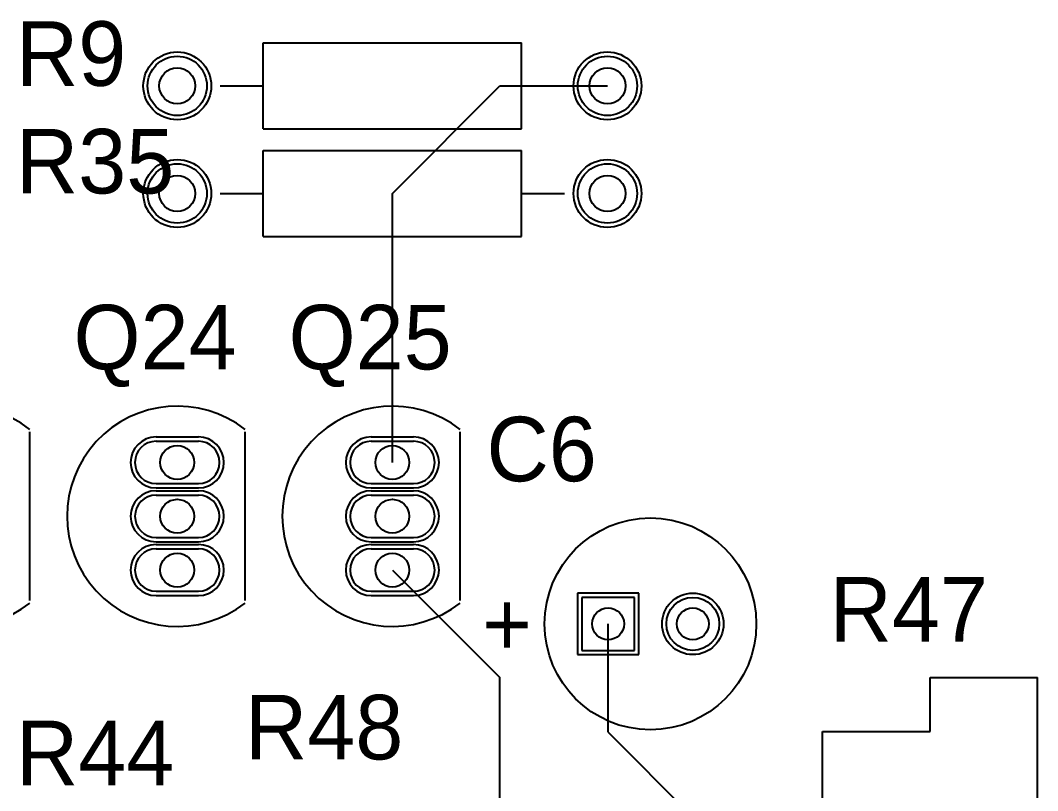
# Model space of a CAD drawing. Extents: x 0.2 to 21.7, y 0.2 to 7.8.
# Drawn here: x 7.554 to 8.5, y 3.845 to 4.561 of the extents above; entities that cross this region are included whole.
import ezdxf

# ---------------------------------------------------------------- set-up
doc = ezdxf.new("R2010")
doc.units = 0
doc.layers.get('0').update_dxf_attribs({"linetype": 'CONTINUOUS'})
for name, color, linetype in [('BOTTOMLAYER', 5, 'CONTINUOUS'), ('BOTTOMSOLDER', 6, 'CONTINUOUS'), ('MULTILAYER', 9, 'CONTINUOUS'), ('PADHOLE', 156, 'CONTINUOUS'), ('TOPLAYER', 1, 'CONTINUOUS'), ('TOPOVERLAY', 2, 'CONTINUOUS'), ('TOPSOLDER', 216, 'CONTINUOUS')]:
    doc.layers.add(name, color=color, linetype=linetype)

# ---------------------------------------------------------------- blocks, each defined once
blk = doc.blocks.new('B_8')
at = {"layer": 'BOTTOMLAYER'}
for p, q in [((-0.063976, 0.024606), (-0.063976, -0.024606)), ((-0.014764, 0.024606), (-0.063976, 0.024606)), ((-0.014764, -0.024606), (-0.014764, 0.024606)), ((-0.063976, -0.024606), (-0.014764, -0.024606))]:
    blk.add_line(p, q, dxfattribs=at)
blk.add_circle((0.03937, 0), 0.024606, dxfattribs=at)
at = {"layer": 'BOTTOMSOLDER'}
for p, q in [((-0.067976, 0.028606), (-0.067976, -0.028606)), ((-0.010764, 0.028606), (-0.067976, 0.028606)), ((-0.010764, -0.028606), (-0.010764, 0.028606)), ((-0.067976, -0.028606), (-0.010764, -0.028606))]:
    blk.add_line(p, q, dxfattribs=at)
blk.add_circle((0.03937, 0), 0.028606, dxfattribs=at)
at = {"layer": 'MULTILAYER'}
for p, q in [((-0.063976, 0.024606), (-0.063976, -0.024606)), ((-0.014764, 0.024606), (-0.063976, 0.024606)), ((-0.014764, -0.024606), (-0.014764, 0.024606)), ((-0.063976, -0.024606), (-0.014764, -0.024606))]:
    blk.add_line(p, q, dxfattribs=at)
blk.add_circle((0.03937, 0), 0.024606, dxfattribs=at)
at = {"layer": 'PADHOLE'}
for centre in [(-0.03937, 0), (0.03937, 0)]:
    blk.add_circle(centre, 0.014764, dxfattribs=at)
at = {"layer": 'TOPLAYER'}
for p, q in [((-0.063976, 0.024606), (-0.063976, -0.024606)), ((-0.014764, 0.024606), (-0.063976, 0.024606)), ((-0.014764, -0.024606), (-0.014764, 0.024606)), ((-0.063976, -0.024606), (-0.014764, -0.024606))]:
    blk.add_line(p, q, dxfattribs=at)
blk.add_circle((0.03937, 0), 0.024606, dxfattribs=at)
at = {"layer": 'TOPOVERLAY'}
blk.add_circle((0, 0), 0.098425, dxfattribs=at)
at = {"layer": 'TOPSOLDER'}
for p, q in [((-0.067976, 0.028606), (-0.067976, -0.028606)), ((-0.010764, 0.028606), (-0.067976, 0.028606)), ((-0.010764, -0.028606), (-0.010764, 0.028606)), ((-0.067976, -0.028606), (-0.010764, -0.028606))]:
    blk.add_line(p, q, dxfattribs=at)
blk.add_circle((0.03937, 0), 0.028606, dxfattribs=at)
at = {"layer": 'TOPOVERLAY'}
blk.add_text('+', height=0.059055, dxfattribs=at).set_placement((-0.156496, -0.029528))
blk = doc.blocks.new('29_04_55')
at = {"layer": 'BOTTOMLAYER'}
for p, q in [((-0.019685, 0.069685), (0.019685, 0.069685)), ((-0.019685, 0.030315), (0.019685, 0.030315)), ((-0.019685, 0.019685), (0.019685, 0.019685)), ((-0.019685, -0.019685), (0.019685, -0.019685)), ((-0.019685, -0.030315), (0.019685, -0.030315)), ((-0.019685, -0.069685), (0.019685, -0.069685))]:
    blk.add_line(p, q, dxfattribs=at)
for centre, start, end in [((-0.019685, 0.05), 90, 270), ((0.019685, 0.05), 270, 90), ((-0.019685, 0), 90, 270), ((0.019685, 0), 270, 90), ((-0.019685, -0.05), 90, 270), ((0.019685, -0.05), 270, 90)]:
    blk.add_arc(centre, 0.019685, start, end, dxfattribs=at)
at = {"layer": 'BOTTOMSOLDER'}
for p, q in [((-0.019685, 0.073685), (0.019685, 0.073685)), ((-0.019685, 0.026315), (0.019685, 0.026315)), ((-0.019685, 0.023685), (0.019685, 0.023685)), ((-0.019685, -0.023685), (0.019685, -0.023685)), ((-0.019685, -0.026315), (0.019685, -0.026315)), ((-0.019685, -0.073685), (0.019685, -0.073685))]:
    blk.add_line(p, q, dxfattribs=at)
for centre, start, end in [((-0.019685, 0.05), 90, 270), ((0.019685, 0.05), 270, 90), ((-0.019685, 0), 90, 270), ((0.019685, 0), 270, 90), ((-0.019685, -0.05), 90, 270), ((0.019685, -0.05), 270, 90)]:
    blk.add_arc(centre, 0.023685, start, end, dxfattribs=at)
at = {"layer": 'MULTILAYER'}
for p, q in [((-0.019685, 0.069685), (0.019685, 0.069685)), ((-0.019685, 0.030315), (0.019685, 0.030315)), ((-0.019685, 0.019685), (0.019685, 0.019685)), ((-0.019685, -0.019685), (0.019685, -0.019685)), ((-0.019685, -0.030315), (0.019685, -0.030315)), ((-0.019685, -0.069685), (0.019685, -0.069685))]:
    blk.add_line(p, q, dxfattribs=at)
for centre, start, end in [((-0.019685, 0.05), 90, 270), ((0.019685, 0.05), 270, 90), ((-0.019685, 0), 90, 270), ((0.019685, 0), 270, 90), ((-0.019685, -0.05), 90, 270), ((0.019685, -0.05), 270, 90)]:
    blk.add_arc(centre, 0.019685, start, end, dxfattribs=at)
at = {"layer": 'PADHOLE'}
for centre in [(0, 0.05), (0, 0), (0, -0.05)]:
    blk.add_circle(centre, 0.015748, dxfattribs=at)
at = {"layer": 'TOPLAYER'}
for p, q in [((-0.019685, 0.069685), (0.019685, 0.069685)), ((-0.019685, 0.030315), (0.019685, 0.030315)), ((-0.019685, 0.019685), (0.019685, 0.019685)), ((-0.019685, -0.019685), (0.019685, -0.019685)), ((-0.019685, -0.030315), (0.019685, -0.030315)), ((-0.019685, -0.069685), (0.019685, -0.069685))]:
    blk.add_line(p, q, dxfattribs=at)
for centre, start, end in [((-0.019685, 0.05), 90, 270), ((0.019685, 0.05), 270, 90), ((-0.019685, 0), 90, 270), ((0.019685, 0), 270, 90), ((-0.019685, -0.05), 90, 270), ((0.019685, -0.05), 270, 90)]:
    blk.add_arc(centre, 0.019685, start, end, dxfattribs=at)
at = {"layer": 'TOPOVERLAY'}
blk.add_line((0.062992, -0.078346), (0.062992, 0.078346), dxfattribs=at)
blk.add_arc((0, 0), 0.102362, 52, 308, dxfattribs=at)
at = {"layer": 'TOPSOLDER'}
for p, q in [((-0.019685, 0.073685), (0.019685, 0.073685)), ((-0.019685, 0.026315), (0.019685, 0.026315)), ((-0.019685, 0.023685), (0.019685, 0.023685)), ((-0.019685, -0.023685), (0.019685, -0.023685)), ((-0.019685, -0.026315), (0.019685, -0.026315)), ((-0.019685, -0.073685), (0.019685, -0.073685))]:
    blk.add_line(p, q, dxfattribs=at)
for centre, start, end in [((-0.019685, 0.05), 90, 270), ((0.019685, 0.05), 270, 90), ((-0.019685, 0), 90, 270), ((0.019685, 0), 270, 90), ((-0.019685, -0.05), 90, 270), ((0.019685, -0.05), 270, 90)]:
    blk.add_arc(centre, 0.023685, start, end, dxfattribs=at)
blk = doc.blocks.new('29_04_56')
at = {"layer": 'BOTTOMLAYER'}
for p, q in [((-0.019685, 0.069685), (0.019685, 0.069685)), ((-0.019685, 0.030315), (0.019685, 0.030315)), ((-0.019685, 0.019685), (0.019685, 0.019685)), ((-0.019685, -0.019685), (0.019685, -0.019685)), ((-0.019685, -0.030315), (0.019685, -0.030315)), ((-0.019685, -0.069685), (0.019685, -0.069685))]:
    blk.add_line(p, q, dxfattribs=at)
for centre, start, end in [((-0.019685, 0.05), 90, 270), ((0.019685, 0.05), 270, 90), ((-0.019685, 0), 90, 270), ((0.019685, 0), 270, 90), ((-0.019685, -0.05), 90, 270), ((0.019685, -0.05), 270, 90)]:
    blk.add_arc(centre, 0.019685, start, end, dxfattribs=at)
at = {"layer": 'BOTTOMSOLDER'}
for p, q in [((-0.019685, 0.073685), (0.019685, 0.073685)), ((-0.019685, 0.026315), (0.019685, 0.026315)), ((-0.019685, 0.023685), (0.019685, 0.023685)), ((-0.019685, -0.023685), (0.019685, -0.023685)), ((-0.019685, -0.026315), (0.019685, -0.026315)), ((-0.019685, -0.073685), (0.019685, -0.073685))]:
    blk.add_line(p, q, dxfattribs=at)
for centre, start, end in [((-0.019685, 0.05), 90, 270), ((0.019685, 0.05), 270, 90), ((-0.019685, 0), 90, 270), ((0.019685, 0), 270, 90), ((-0.019685, -0.05), 90, 270), ((0.019685, -0.05), 270, 90)]:
    blk.add_arc(centre, 0.023685, start, end, dxfattribs=at)
at = {"layer": 'MULTILAYER'}
for p, q in [((-0.019685, 0.069685), (0.019685, 0.069685)), ((-0.019685, 0.030315), (0.019685, 0.030315)), ((-0.019685, 0.019685), (0.019685, 0.019685)), ((-0.019685, -0.019685), (0.019685, -0.019685)), ((-0.019685, -0.030315), (0.019685, -0.030315)), ((-0.019685, -0.069685), (0.019685, -0.069685))]:
    blk.add_line(p, q, dxfattribs=at)
for centre, start, end in [((-0.019685, 0.05), 90, 270), ((0.019685, 0.05), 270, 90), ((-0.019685, 0), 90, 270), ((0.019685, 0), 270, 90), ((-0.019685, -0.05), 90, 270), ((0.019685, -0.05), 270, 90)]:
    blk.add_arc(centre, 0.019685, start, end, dxfattribs=at)
at = {"layer": 'PADHOLE'}
for centre in [(0, 0.05), (0, 0), (0, -0.05)]:
    blk.add_circle(centre, 0.015748, dxfattribs=at)
at = {"layer": 'TOPLAYER'}
for p, q in [((-0.019685, 0.069685), (0.019685, 0.069685)), ((-0.019685, 0.030315), (0.019685, 0.030315)), ((-0.019685, 0.019685), (0.019685, 0.019685)), ((-0.019685, -0.019685), (0.019685, -0.019685)), ((-0.019685, -0.030315), (0.019685, -0.030315)), ((-0.019685, -0.069685), (0.019685, -0.069685))]:
    blk.add_line(p, q, dxfattribs=at)
for centre, start, end in [((-0.019685, 0.05), 90, 270), ((0.019685, 0.05), 270, 90), ((-0.019685, 0), 90, 270), ((0.019685, 0), 270, 90), ((-0.019685, -0.05), 90, 270), ((0.019685, -0.05), 270, 90)]:
    blk.add_arc(centre, 0.019685, start, end, dxfattribs=at)
at = {"layer": 'TOPOVERLAY'}
blk.add_line((0.062992, -0.078346), (0.062992, 0.078346), dxfattribs=at)
blk.add_arc((0, 0), 0.102362, 52, 308, dxfattribs=at)
at = {"layer": 'TOPSOLDER'}
for p, q in [((-0.019685, 0.073685), (0.019685, 0.073685)), ((-0.019685, 0.026315), (0.019685, 0.026315)), ((-0.019685, 0.023685), (0.019685, 0.023685)), ((-0.019685, -0.023685), (0.019685, -0.023685)), ((-0.019685, -0.026315), (0.019685, -0.026315)), ((-0.019685, -0.073685), (0.019685, -0.073685))]:
    blk.add_line(p, q, dxfattribs=at)
for centre, start, end in [((-0.019685, 0.05), 90, 270), ((0.019685, 0.05), 270, 90), ((-0.019685, 0), 90, 270), ((0.019685, 0), 270, 90), ((-0.019685, -0.05), 90, 270), ((0.019685, -0.05), 270, 90)]:
    blk.add_arc(centre, 0.023685, start, end, dxfattribs=at)
blk = doc.blocks.new('29_04_57')
at = {"layer": 'BOTTOMLAYER'}
for p, q in [((-0.019685, 0.069685), (0.019685, 0.069685)), ((-0.019685, 0.030315), (0.019685, 0.030315)), ((-0.019685, 0.019685), (0.019685, 0.019685)), ((-0.019685, -0.019685), (0.019685, -0.019685)), ((-0.019685, -0.030315), (0.019685, -0.030315)), ((-0.019685, -0.069685), (0.019685, -0.069685))]:
    blk.add_line(p, q, dxfattribs=at)
for centre, start, end in [((-0.019685, 0.05), 90, 270), ((0.019685, 0.05), 270, 90), ((-0.019685, 0), 90, 270), ((0.019685, 0), 270, 90), ((-0.019685, -0.05), 90, 270), ((0.019685, -0.05), 270, 90)]:
    blk.add_arc(centre, 0.019685, start, end, dxfattribs=at)
at = {"layer": 'BOTTOMSOLDER'}
for p, q in [((-0.019685, 0.073685), (0.019685, 0.073685)), ((-0.019685, 0.026315), (0.019685, 0.026315)), ((-0.019685, 0.023685), (0.019685, 0.023685)), ((-0.019685, -0.023685), (0.019685, -0.023685)), ((-0.019685, -0.026315), (0.019685, -0.026315)), ((-0.019685, -0.073685), (0.019685, -0.073685))]:
    blk.add_line(p, q, dxfattribs=at)
for centre, start, end in [((-0.019685, 0.05), 90, 270), ((0.019685, 0.05), 270, 90), ((-0.019685, 0), 90, 270), ((0.019685, 0), 270, 90), ((-0.019685, -0.05), 90, 270), ((0.019685, -0.05), 270, 90)]:
    blk.add_arc(centre, 0.023685, start, end, dxfattribs=at)
at = {"layer": 'MULTILAYER'}
for p, q in [((-0.019685, 0.069685), (0.019685, 0.069685)), ((-0.019685, 0.030315), (0.019685, 0.030315)), ((-0.019685, 0.019685), (0.019685, 0.019685)), ((-0.019685, -0.019685), (0.019685, -0.019685)), ((-0.019685, -0.030315), (0.019685, -0.030315)), ((-0.019685, -0.069685), (0.019685, -0.069685))]:
    blk.add_line(p, q, dxfattribs=at)
for centre, start, end in [((-0.019685, 0.05), 90, 270), ((0.019685, 0.05), 270, 90), ((-0.019685, 0), 90, 270), ((0.019685, 0), 270, 90), ((-0.019685, -0.05), 90, 270), ((0.019685, -0.05), 270, 90)]:
    blk.add_arc(centre, 0.019685, start, end, dxfattribs=at)
at = {"layer": 'PADHOLE'}
for centre in [(0, 0.05), (0, 0), (0, -0.05)]:
    blk.add_circle(centre, 0.015748, dxfattribs=at)
at = {"layer": 'TOPLAYER'}
for p, q in [((-0.019685, 0.069685), (0.019685, 0.069685)), ((-0.019685, 0.030315), (0.019685, 0.030315)), ((-0.019685, 0.019685), (0.019685, 0.019685)), ((-0.019685, -0.019685), (0.019685, -0.019685)), ((-0.019685, -0.030315), (0.019685, -0.030315)), ((-0.019685, -0.069685), (0.019685, -0.069685))]:
    blk.add_line(p, q, dxfattribs=at)
for centre, start, end in [((-0.019685, 0.05), 90, 270), ((0.019685, 0.05), 270, 90), ((-0.019685, 0), 90, 270), ((0.019685, 0), 270, 90), ((-0.019685, -0.05), 90, 270), ((0.019685, -0.05), 270, 90)]:
    blk.add_arc(centre, 0.019685, start, end, dxfattribs=at)
at = {"layer": 'TOPOVERLAY'}
blk.add_line((0.062992, -0.078346), (0.062992, 0.078346), dxfattribs=at)
blk.add_arc((0, 0), 0.102362, 52, 308, dxfattribs=at)
at = {"layer": 'TOPSOLDER'}
for p, q in [((-0.019685, 0.073685), (0.019685, 0.073685)), ((-0.019685, 0.026315), (0.019685, 0.026315)), ((-0.019685, 0.023685), (0.019685, 0.023685)), ((-0.019685, -0.023685), (0.019685, -0.023685)), ((-0.019685, -0.026315), (0.019685, -0.026315)), ((-0.019685, -0.073685), (0.019685, -0.073685))]:
    blk.add_line(p, q, dxfattribs=at)
for centre, start, end in [((-0.019685, 0.05), 90, 270), ((0.019685, 0.05), 270, 90), ((-0.019685, 0), 90, 270), ((0.019685, 0), 270, 90), ((-0.019685, -0.05), 90, 270), ((0.019685, -0.05), 270, 90)]:
    blk.add_arc(centre, 0.023685, start, end, dxfattribs=at)
blk = doc.blocks.new('AXIAL_0_4_73')
at = {"layer": 'BOTTOMLAYER'}
for centre in [(-0.2, 0), (0.2, 0)]:
    blk.add_circle(centre, 0.02756, dxfattribs=at)
at = {"layer": 'BOTTOMSOLDER'}
for centre in [(-0.2, 0), (0.2, 0)]:
    blk.add_circle(centre, 0.03156, dxfattribs=at)
at = {"layer": 'MULTILAYER'}
for centre in [(-0.2, 0), (0.2, 0)]:
    blk.add_circle(centre, 0.02756, dxfattribs=at)
at = {"layer": 'PADHOLE'}
for centre in [(-0.2, 0), (0.2, 0)]:
    blk.add_circle(centre, 0.01673, dxfattribs=at)
at = {"layer": 'TOPLAYER'}
for centre in [(-0.2, 0), (0.2, 0)]:
    blk.add_circle(centre, 0.02756, dxfattribs=at)
at = {"layer": 'TOPOVERLAY'}
for p, q in [((-0.12, 0.04), (0.12, 0.04)), ((-0.12, -0.04), (-0.12, 0.04)), ((0.12, -0.04), (0.12, 0.04)), ((-0.16, 0), (-0.12, 0)), ((0.12, 0), (0.16, 0)), ((-0.12, -0.04), (0.12, -0.04))]:
    blk.add_line(p, q, dxfattribs=at)
at = {"layer": 'TOPSOLDER'}
for centre in [(-0.2, 0), (0.2, 0)]:
    blk.add_circle(centre, 0.03156, dxfattribs=at)
blk = doc.blocks.new('AXIAL_0_4_99')
at = {"layer": 'BOTTOMLAYER'}
for centre in [(-0.2, 0), (0.2, 0)]:
    blk.add_circle(centre, 0.02756, dxfattribs=at)
at = {"layer": 'BOTTOMSOLDER'}
for centre in [(-0.2, 0), (0.2, 0)]:
    blk.add_circle(centre, 0.03156, dxfattribs=at)
at = {"layer": 'MULTILAYER'}
for centre in [(-0.2, 0), (0.2, 0)]:
    blk.add_circle(centre, 0.02756, dxfattribs=at)
at = {"layer": 'PADHOLE'}
for centre in [(-0.2, 0), (0.2, 0)]:
    blk.add_circle(centre, 0.01673, dxfattribs=at)
at = {"layer": 'TOPLAYER'}
for centre in [(-0.2, 0), (0.2, 0)]:
    blk.add_circle(centre, 0.02756, dxfattribs=at)
at = {"layer": 'TOPOVERLAY'}
for p, q in [((-0.12, 0.04), (0.12, 0.04)), ((-0.12, -0.04), (-0.12, 0.04)), ((0.12, -0.04), (0.12, 0.04)), ((-0.16, 0), (-0.12, 0)), ((0.12, 0), (0.16, 0)), ((-0.12, -0.04), (0.12, -0.04))]:
    blk.add_line(p, q, dxfattribs=at)
at = {"layer": 'TOPSOLDER'}
for centre in [(-0.2, 0), (0.2, 0)]:
    blk.add_circle(centre, 0.03156, dxfattribs=at)
blk = doc.blocks.new('VR5_111')
at = {"layer": 'BOTTOMLAYER'}
for p, q in [((-0.123622, 0.023622), (-0.123622, -0.023622)), ((-0.076378, 0.023622), (-0.123622, 0.023622)), ((-0.076378, -0.023622), (-0.076378, 0.023622)), ((-0.123622, -0.023622), (-0.076378, -0.023622))]:
    blk.add_line(p, q, dxfattribs=at)
for centre in [(0, 0), (0.1, 0)]:
    blk.add_circle(centre, 0.023622, dxfattribs=at)
at = {"layer": 'BOTTOMSOLDER'}
for p, q in [((-0.127622, 0.027622), (-0.127622, -0.027622)), ((-0.072378, 0.027622), (-0.127622, 0.027622)), ((-0.072378, -0.027622), (-0.072378, 0.027622)), ((-0.127622, -0.027622), (-0.072378, -0.027622))]:
    blk.add_line(p, q, dxfattribs=at)
for centre in [(0, 0), (0.1, 0)]:
    blk.add_circle(centre, 0.027622, dxfattribs=at)
at = {"layer": 'MULTILAYER'}
for p, q in [((-0.123622, 0.023622), (-0.123622, -0.023622)), ((-0.076378, 0.023622), (-0.123622, 0.023622)), ((-0.076378, -0.023622), (-0.076378, 0.023622)), ((-0.123622, -0.023622), (-0.076378, -0.023622))]:
    blk.add_line(p, q, dxfattribs=at)
for centre in [(0, 0), (0.1, 0)]:
    blk.add_circle(centre, 0.023622, dxfattribs=at)
at = {"layer": 'PADHOLE'}
for centre in [(-0.1, 0), (0, 0), (0.1, 0)]:
    blk.add_circle(centre, 0.01378, dxfattribs=at)
at = {"layer": 'TOPLAYER'}
for p, q in [((-0.123622, 0.023622), (-0.123622, -0.023622)), ((-0.076378, 0.023622), (-0.123622, 0.023622)), ((-0.076378, -0.023622), (-0.076378, 0.023622)), ((-0.123622, -0.023622), (-0.076378, -0.023622))]:
    blk.add_line(p, q, dxfattribs=at)
for centre in [(0, 0), (0.1, 0)]:
    blk.add_circle(centre, 0.023622, dxfattribs=at)
at = {"layer": 'TOPOVERLAY'}
for p, q in [((-0.2, 0.1), (0.2, 0.1)), ((-0.2, 0.1), (-0.2, -0.1)), ((0.2, 0.1), (0.2, 0)), ((0.2, 0), (0.25, 0)), ((0.25, 0), (0.25, -0.1)), ((-0.2, -0.1), (0.25, -0.1))]:
    blk.add_line(p, q, dxfattribs=at)
at = {"layer": 'TOPSOLDER'}
for p, q in [((-0.127622, 0.027622), (-0.127622, -0.027622)), ((-0.072378, 0.027622), (-0.127622, 0.027622)), ((-0.072378, -0.027622), (-0.072378, 0.027622)), ((-0.127622, -0.027622), (-0.072378, -0.027622))]:
    blk.add_line(p, q, dxfattribs=at)
for centre in [(0, 0), (0.1, 0)]:
    blk.add_circle(centre, 0.027622, dxfattribs=at)

msp = doc.modelspace()

# ---------------------------------------------------------------- linework, layer by layer
at = {"layer": 'TOPLAYER'}
for p, q in [((7.9, 4.4), (8, 4.5)), ((8, 4.5), (8.1, 4.5)), ((7.9, 4.15), (7.9, 4.4)), ((7.9, 4.05), (8, 3.95)), ((8.10063, 3.89937), (8.10063, 4)), ((8, 2.95), (8, 3.95)), ((8.10063, 3.89937), (8.2, 3.8))]:
    msp.add_line(p, q, dxfattribs=at)

# ---------------------------------------------------------------- block references
for name, p in [('AXIAL_0_4_73', (7.9, 4.5)), ('AXIAL_0_4_99', (7.9, 4.4)), ('29_04_55', (7.5, 4.1)), ('29_04_56', (7.7, 4.1)), ('29_04_57', (7.9, 4.1)), ('B_8', (8.14, 4))]:
    msp.add_blockref(name, p)
at = {"rotation": 90}
msp.add_blockref('VR5_111', (8.4, 3.7), dxfattribs=at)

# ---------------------------------------------------------------- texts
at = {"layer": 'TOPOVERLAY'}
for s, p in [('R9', (7.55, 4.5)), ('R35', (7.55, 4.4)), ('Q24', (7.6035, 4.2365)), ('Q25', (7.8035, 4.2365)), ('C6', (7.9875, 4.1325)), ('R47', (8.3065, 3.9835)), ('R48', (7.763, 3.874)), ('R44', (7.55, 3.85))]:
    msp.add_text(s, height=0.06, dxfattribs=at).set_placement(p)

doc.saveas('drawing.dxf')
